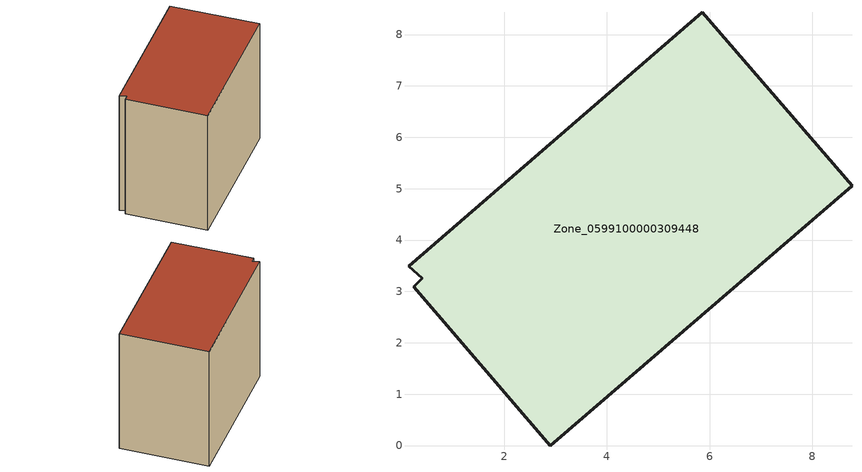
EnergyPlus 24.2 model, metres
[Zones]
Zone_0599100000309448
 floor ground (C_G): 0.41,3.25 0.14,3.49 5.86,8.43 8.77,5.06 2.9,0 0.24,3.09 z0
 wall outside (C_F): 8.77,5.06 5.86,8.43 0.14,3.49 0.41,3.25 0.24,3.09 2.9,0 8.77,5.06 z0:6.65
 roof outside (C_R): 0.14,3.49 0.41,3.25 0.24,3.09 2.9,0 8.77,5.06 5.86,8.43 z6.65
[BUILDING]
Pand.0599100000309448: North Axis=0; Terrain=City; Loads Convergence Tolerance Value=0.04; Temperature Convergence Tolerance Value=0.4; Solar Distribution=FullExterior; Maximum Number of Warmup Days=25; Minimum Number of Warmup Days=1
[Site:Location]
Rotterdam.The.Hague.AP_ZH_NLD Design_Conditions: Latitude=51.96; Longitude=4.45; Time Zone=1; Elevation=-4.5
[SITE:GROUNDTEMPERATURE:BUILDINGSURFACE]
18, 18, 18, 18, 18, 18, 18, 18, 18, 18, 18, 18
[MATERIAL] Thermal Absorptance=0.9; Solar Absorptance=0.7; Visible Absorptance=0.7
Name | Roughness | Thickness | Conductivity | Density | Specific Heat
G.TI.1946 | MediumSmooth | 0.15 | 1 | 540 | 1210
F.TI.1946 | Rough | 0.3 | 0.857143 | 1920 | 840
R.TI.1946 | MediumRough | 0.2 | 0.1 | 1500 | 1000
[CONSTRUCTION]
C_G: G.TI.1946
C_F: F.TI.1946
C_R: R.TI.1946
[ZONE]
Zone_0599100000309448: Type=1; Multiplier=1; Ceiling Height=Autocalculate; Volume=Autocalculate; Floor Area=autocalculate; Part of Total Floor Area=Yes
[ZONEINFILTRATION:DESIGNFLOWRATE]
Infil_Zone_0599100000309448: Zone or ZoneList or Space or SpaceList=Zone_0599100000309448; Schedule=AlwaysOn; Design Flow Rate Calculation Method=Flow/Area; Flow Rate per Floor Area=0.003; Constant Term Coefficient=1; Temperature Term Coefficient=0; Velocity Term Coefficient=0; Velocity Squared Term Coefficient=0
[HVACTEMPLATE:ZONE:IDEALLOADSAIRSYSTEM]
Zone_0599100000309448: Maximum Heating Supply Air Temperature=50; Minimum Cooling Supply Air Temperature=13; Maximum Heating Supply Air Humidity Ratio=0.0156; Minimum Cooling Supply Air Humidity Ratio=0.0077; Heating Limit=NoLimit; Cooling Limit=NoLimit; Dehumidification Control Type=ConstantSensibleHeatRatio; Cooling Sensible Heat Ratio=0.7; Dehumidification Setpoint=60; Humidification Control Type=None; Humidification Setpoint=30; Outdoor Air Method=None; Outdoor Air Flow Rate per Person=0.00944; Outdoor Air Flow Rate per Zone Floor Area=0; Outdoor Air Flow Rate per Zone=0; Demand Controlled Ventilation Type=None; Outdoor Air Economizer Type=NoEconomizer; Heat Recovery Type=None; Sensible Heat Recovery Effectiveness=0.7; Latent Heat Recovery Effectiveness=0.65
[ZONECONTROL:THERMOSTAT]
ThermostatControl_Zone_0599100000309448: Zone or ZoneList=Zone_0599100000309448; Control Type Schedule=DualSetpointControlType; Control 1=Thermostat_Zone_0599100000309448; Temperature Difference Between Cutout And Setpoint=0
[THERMOSTATSETPOINT:DUALSETPOINT]
Thermostat_Zone_0599100000309448: Heating Setpoint Temperature Schedule=HeatingSetpoint_Zone_0599100000309448; Cooling Setpoint Temperature Schedule=CoolingSetpoint_Zone_0599100000309448
[SCHEDULE:COMPACT]
HeatingSetpoint_Zone_0599100000309448: Through: 12/31, For: AllDays, Until: 24:00, 21
CoolingSetpoint_Zone_0599100000309448: Through: 12/31, For: AllDays, Until: 24:00, 24
DualSetpointControlType: Through: 12/31, For: AllDays, Until: 24:00, 4
AlwaysOn: Through: 12/31, For: AllDays, Until: 24:00, 1
